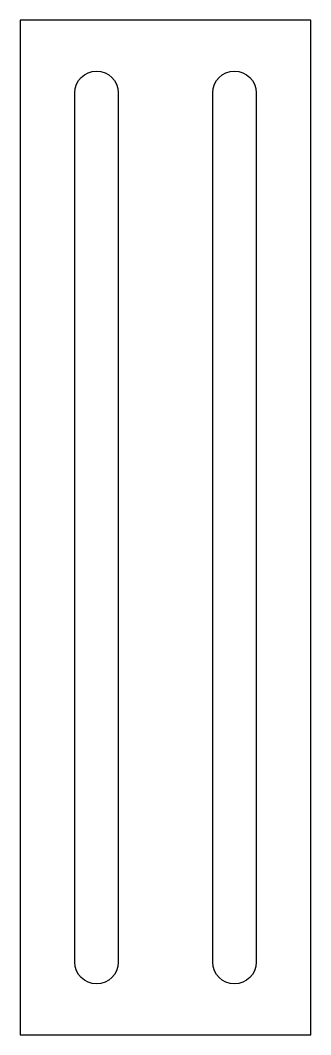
# Model space of a CAD drawing. Header units: millimetres. Extents: x 215.8 to 235.8, y 0 to 70.
import ezdxf

# ---------------------------------------------------------------- set-up
doc = ezdxf.new("R2010")
doc.units = ezdxf.units.MM

msp = doc.modelspace()

# ---------------------------------------------------------------- linework, layer by layer
msp.add_lwpolyline([(215.78, 70), (215.78, 0), (235.78, 0), (235.78, 70)], close=True)
for points in [[(219.53, 65, -1), (222.53, 65), (222.53, 5, -1), (219.53, 5)], [(232.03, 5, -1), (229.03, 5), (229.03, 65, -1), (232.03, 65)]]:
    msp.add_lwpolyline(points, format="xyb", close=True)

doc.saveas('drawing.dxf')
